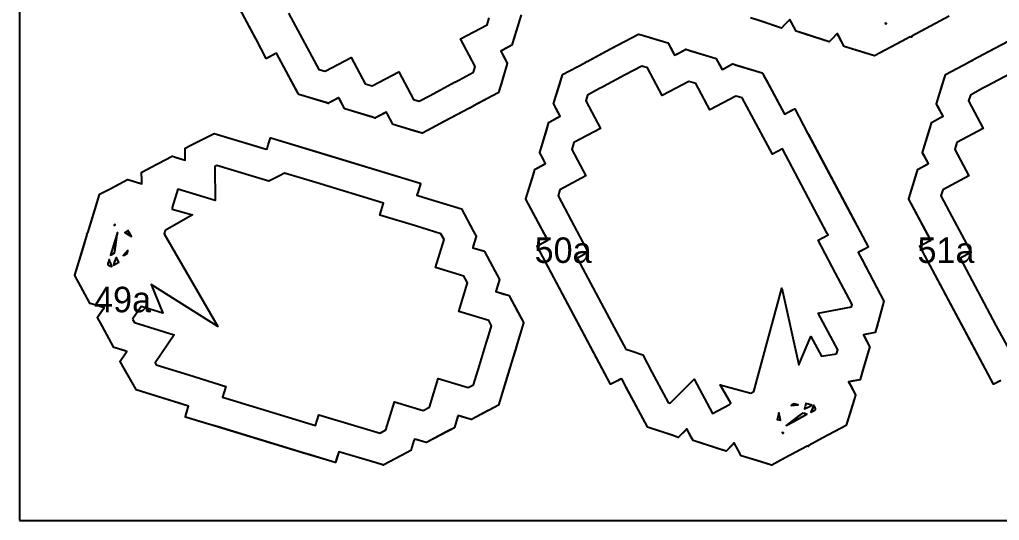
# Model space of a CAD drawing. Header units: millimetres. Extents: x 0 to 500, y 0 to 700.
# Drawn here: x 0 to 230.3, y 0 to 117.7 of the extents above; entities that cross this region are included whole.
import ezdxf
from ezdxf.enums import TextEntityAlignment as Align

# ---------------------------------------------------------------- set-up
doc = ezdxf.new("R2010")
doc.units = ezdxf.units.MM
for name, color, linetype in [('CORTE', 1, 'Continuous'), ('GRABADO', 5, 'Continuous'), ('HOJA', 8, 'Continuous')]:
    doc.layers.add(name, color=color, linetype=linetype)

msp = doc.modelspace()

# ---------------------------------------------------------------- linework, layer by layer
at = {"layer": 'CORTE'}
for points in [[(117.91, 118.87), (116.18, 113.18), (115.74, 111.74), (115.74, 111.73), (115.73, 111.73), (115.73, 111.72), (115.72, 111.71), (115.72, 111.71), (115.72, 111.7), (115.71, 111.7), (113.59, 110.57), (113.12, 110.32), (114.16, 108.36), (114.64, 107.47), (114.64, 107.46), (114.64, 107.45), (114.64, 107.44), (114.65, 107.43), (114.65, 107.42), (114.64, 107.41), (114.64, 107.41), (113.2, 102.66), (112.56, 100.57), (112.56, 100.56), (112.55, 100.55), (112.54, 100.54), (112.54, 100.53), (112.53, 100.53), (112.52, 100.52), (106.73, 97.44), (106.67, 97.41), (105.8, 96.94), (105.73, 96.9), (100.14, 93.93), (94.69, 91.02), (94.68, 91.02), (94.67, 91.01), (94.67, 91.01), (94.66, 91.01), (94.65, 91.01), (94.64, 91.01), (94.63, 91.01), (92.84, 91.56), (92.54, 91.65), (87.79, 93.1), (87.79, 93.1), (87.78, 93.1), (87.77, 93.11), (87.76, 93.12), (87.75, 93.12), (87.75, 93.13), (87.75, 93.13), (86.5, 95.47), (86.23, 95.99), (85.98, 95.86), (85.83, 95.78), (83.64, 94.61), (83.64, 94.61), (83.63, 94.6), (83.62, 94.6), (83.61, 94.6), (83.6, 94.6), (83.59, 94.6), (83.59, 94.6), (83.59, 94.6), (82.56, 94.92), (82.54, 94.92), (82.33, 94.99), (76.45, 96.78), (76.45, 96.78), (76.44, 96.78), (76.43, 96.79), (76.43, 96.79), (76.42, 96.8), (76.41, 96.8), (76.41, 96.81), (76.41, 96.81), (75.1, 99.27), (75.05, 99.36), (74.96, 99.31), (72.6, 98.06), (72.59, 98.05), (72.58, 98.05), (72.58, 98.05), (72.57, 98.05), (72.56, 98.05), (72.55, 98.05), (72.55, 98.05), (72.54, 98.05), (72.13, 98.18), (72.13, 98.18), (65.63, 100.16), (65.61, 100.16), (65.6, 100.17), (65.6, 100.17), (65.59, 100.17), (65.58, 100.18), (65.58, 100.18), (65.57, 100.19), (65.57, 100.19), (65.57, 100.2), (65.54, 100.25), (65.44, 100.43), (65.38, 100.55), (65.2, 100.88), (60.36, 109.82), (58.73, 108.95), (58.07, 108.6), (58.06, 108.59), (58.06, 108.59), (58.05, 108.59), (58.04, 108.59), (58.04, 108.59), (58.03, 108.59), (58.02, 108.59), (58.01, 108.59), (58.01, 108.59), (58, 108.6), (57.99, 108.6), (57.99, 108.6), (57.98, 108.61), (57.98, 108.62), (57.97, 108.62), (57.97, 108.63), (55.5, 113.26), (55.42, 113.41), (43.59, 135.61)], [(63.21, 119.27), (70.37, 106.03), (71.84, 105.58), (77.94, 108.83), (81.24, 102.64), (82.88, 102.14), (89.11, 105.46), (92.57, 98.96), (93.93, 98.55), (96.53, 99.93), (102.26, 102.99), (102.33, 103.03), (103.28, 103.53), (106.7, 105.37), (107.1, 106.72), (103.65, 113.2), (109.87, 116.52), (110.37, 118.18)], [(218.53, 118.58), (216.45, 117.47), (209.7, 113.87), (209.7, 113.86), (209.63, 113.6), (209.5, 113.64), (209.34, 113.68), (207.42, 112.66), (200.99, 109.23), (195.51, 110.9), (193.83, 111.42), (192.53, 113.85), (192.19, 114.49), (190.85, 113.09), (190.3, 112.52), (184.63, 114.33), (182.54, 115), (181.42, 117.09), (181.07, 117.76), (179.75, 116.42), (179.09, 115.75), (174.08, 117.41), (171.82, 118.16)], [(230.56, 32.84), (229, 32.01), (229, 32.01), (228.99, 32.01), (228.99, 32.01), (228.98, 32), (228.97, 32), (228.96, 32), (228.96, 32.01), (228.95, 32.01), (228.94, 32.01), (228.93, 32.02), (228.92, 32.02), (228.92, 32.03), (228.91, 32.04), (223.03, 43.07), (211.64, 64.45), (211.63, 64.46), (211.63, 64.47), (211.63, 64.47), (211.63, 64.48), (211.63, 64.49), (211.63, 64.5), (211.63, 64.5), (211.63, 64.51), (211.63, 64.52), (211.64, 64.52), (211.64, 64.53), (211.64, 64.53), (211.65, 64.54), (211.65, 64.54), (211.66, 64.55), (211.67, 64.55), (213.69, 65.63), (213.87, 65.73), (214.18, 65.89), (213.47, 67.22), (209.03, 75.54), (209.03, 75.55), (209.03, 75.55), (209.03, 75.56), (209.02, 75.56), (209.02, 75.57), (209.03, 75.59), (209.03, 75.59), (210.84, 81.53), (211.14, 82.53), (211.14, 82.54), (211.15, 82.55), (211.15, 82.55), (211.16, 82.56), (211.17, 82.57), (211.17, 82.57), (211.18, 82.57), (213.33, 83.72), (213.63, 83.88), (212.64, 85.74), (212.27, 86.43), (212.27, 86.43), (212.26, 86.44), (212.26, 86.45), (212.26, 86.46), (212.26, 86.47), (212.26, 86.48), (212.26, 86.48), (213.87, 91.74), (214.44, 93.62), (214.44, 93.62), (214.44, 93.63), (214.45, 93.64), (214.45, 93.64), (214.46, 93.65), (214.46, 93.65), (214.47, 93.66), (216.43, 94.7), (217.06, 95.04), (216.1, 96.84), (215.54, 97.89), (215.54, 97.9), (215.53, 97.91), (215.53, 97.91), (215.53, 97.93), (215.53, 97.94), (215.53, 97.94), (215.53, 97.95), (216.87, 102.33), (217.62, 104.79), (217.62, 104.8), (217.63, 104.8), (217.63, 104.81), (217.64, 104.82), (217.65, 104.83), (217.65, 104.83), (223, 107.68), (223.05, 107.71), (223.86, 108.14), (223.93, 108.17), (229.09, 110.92), (235.49, 114.33)], [(232.7, 104.91), (227.39, 102.09), (227.33, 102.05), (226.45, 101.59), (223.48, 99.99), (223.07, 98.64), (226.53, 92.15), (220.3, 88.83), (219.8, 87.17), (223.1, 80.99), (217.01, 77.75), (216.57, 76.29), (219.77, 70.28), (223.64, 63), (221.07, 61.63), (229.51, 45.79), (232.52, 40.23)]]:
    msp.add_lwpolyline(points, dxfattribs=at)
for points in [[(203.48, 116.9), (203.44, 116.91), (203.51, 116.78), (203.55, 116.71), (203.76, 116.83), (203.48, 116.9)], [(196.49, 29.53), (196.49, 29.52), (196.5, 29.52), (196.5, 29.51), (196.5, 29.5), (196.5, 29.49), (196.5, 29.49), (196.49, 29.48), (195.14, 25.05), (194.33, 22.37), (194.33, 22.37), (194.32, 22.36), (194.32, 22.35), (194.31, 22.35), (194.31, 22.34), (194.3, 22.34), (194.3, 22.33), (194.29, 22.33), (188.79, 19.4), (185.49, 17.64), (185.47, 17.56), (185.43, 17.44), (185.43, 17.43), (185.43, 17.43), (185.43, 17.42), (185.42, 17.41), (185.42, 17.41), (185.41, 17.4), (185.4, 17.4), (185.4, 17.4), (185.39, 17.39), (185.39, 17.39), (185.38, 17.39), (185.37, 17.39), (185.37, 17.39), (185.36, 17.39), (185.35, 17.39), (185.34, 17.39), (185.19, 17.43), (185.13, 17.45), (179.95, 14.69), (176.8, 13.01), (176.8, 13.01), (176.79, 13.01), (176.79, 13), (176.78, 13), (176.77, 13), (176.76, 13), (176.76, 13), (176.75, 13.01), (174.07, 13.82), (169.64, 15.17), (169.63, 15.17), (169.63, 15.18), (169.62, 15.18), (169.62, 15.19), (169.61, 15.19), (169.6, 15.2), (169.6, 15.21), (168.97, 16.39), (167.97, 18.26), (167.5, 17.76), (166.12, 16.31), (166.11, 16.31), (166.11, 16.31), (166.1, 16.3), (166.1, 16.3), (166.09, 16.3), (166.08, 16.29), (166.07, 16.29), (166.07, 16.29), (166.06, 16.29), (166.05, 16.29), (163.87, 16.99), (158.35, 18.75), (158.34, 18.76), (158.33, 18.76), (158.33, 18.77), (158.32, 18.77), (158.31, 18.78), (157.88, 19.59), (156.85, 21.52), (156.59, 21.25), (154.91, 19.55), (154.9, 19.54), (154.9, 19.54), (154.89, 19.53), (154.89, 19.53), (154.88, 19.53), (154.87, 19.53), (154.86, 19.53), (154.85, 19.53), (154.85, 19.53), (154.84, 19.53), (154.84, 19.53), (153.63, 19.93), (147.63, 21.92), (147.61, 21.93), (147.6, 21.94), (147.59, 21.94), (147.59, 21.95), (147.59, 21.96), (142.6, 31.31), (141.61, 33.17), (141.6, 33.17), (141.58, 33.18), (141.34, 33.26), (140.52, 32.82), (139, 32.01), (139, 32.01), (138.99, 32.01), (138.99, 32.01), (138.98, 32), (138.97, 32), (138.96, 32), (138.96, 32.01), (138.95, 32.01), (138.94, 32.01), (138.93, 32.02), (138.92, 32.02), (138.92, 32.03), (138.91, 32.04), (132.71, 43.67), (121.64, 64.45), (121.63, 64.46), (121.63, 64.47), (121.63, 64.47), (121.63, 64.48), (121.63, 64.49), (121.63, 64.5), (121.63, 64.5), (121.63, 64.51), (121.63, 64.52), (121.64, 64.52), (121.64, 64.53), (121.64, 64.53), (121.65, 64.54), (121.65, 64.54), (121.66, 64.55), (121.67, 64.55), (123.63, 65.6), (123.81, 65.69), (124.18, 65.89), (123.34, 67.45), (119.03, 75.54), (119.03, 75.55), (119.03, 75.55), (119.03, 75.56), (119.02, 75.56), (119.02, 75.57), (119.03, 75.59), (119.03, 75.59), (120.79, 81.37), (121.14, 82.53), (121.14, 82.54), (121.15, 82.55), (121.15, 82.55), (121.16, 82.56), (121.17, 82.57), (121.17, 82.57), (121.18, 82.57), (123.27, 83.69), (123.63, 83.88), (122.66, 85.69), (122.27, 86.43), (122.27, 86.43), (122.26, 86.44), (122.26, 86.45), (122.26, 86.46), (122.26, 86.47), (122.26, 86.48), (122.26, 86.48), (123.82, 91.6), (124.44, 93.62), (124.44, 93.62), (124.44, 93.63), (124.45, 93.64), (124.45, 93.64), (124.46, 93.65), (124.46, 93.65), (124.47, 93.66), (126.37, 94.67), (127.06, 95.04), (126.13, 96.79), (125.54, 97.89), (125.54, 97.9), (125.53, 97.91), (125.53, 97.91), (125.53, 97.93), (125.53, 97.94), (125.53, 97.94), (125.53, 97.95), (126.83, 102.21), (127.62, 104.79), (127.62, 104.8), (127.63, 104.8), (127.63, 104.81), (127.64, 104.82), (127.65, 104.83), (127.65, 104.83), (132.85, 107.6), (132.9, 107.63), (133.69, 108.05), (133.75, 108.08), (138.77, 110.75), (145.49, 114.33), (145.5, 114.34), (145.5, 114.34), (145.51, 114.34), (145.52, 114.34), (145.53, 114.34), (145.53, 114.34), (145.54, 114.34), (147.76, 113.67), (148.12, 113.56), (152.39, 112.26), (152.39, 112.26), (152.4, 112.25), (152.41, 112.24), (152.42, 112.24), (152.42, 112.23), (152.43, 112.23), (152.43, 112.22), (153.55, 110.13), (153.95, 109.37), (154.32, 109.57), (154.53, 109.67), (156.53, 110.74), (156.54, 110.75), (156.55, 110.75), (156.56, 110.75), (156.56, 110.75), (156.57, 110.75), (156.58, 110.75), (156.59, 110.75), (156.59, 110.75), (158.03, 110.31), (158.06, 110.3), (158.36, 110.21), (163.73, 108.58), (163.73, 108.58), (163.74, 108.57), (163.75, 108.57), (163.75, 108.56), (163.76, 108.56), (163.76, 108.55), (163.76, 108.55), (163.77, 108.54), (164.96, 106.3), (165.13, 105.99), (165.42, 106.15), (167.58, 107.3), (167.58, 107.3), (167.59, 107.3), (167.6, 107.31), (167.6, 107.31), (167.61, 107.31), (167.62, 107.31), (167.63, 107.31), (167.63, 107.3), (168.57, 107.02), (168.58, 107.02), (174.52, 105.21), (174.57, 105.19), (174.57, 105.19), (174.58, 105.19), (174.59, 105.18), (174.59, 105.18), (174.6, 105.17), (174.6, 105.17), (174.61, 105.16), (174.61, 105.16), (174.67, 105.04), (174.9, 104.63), (175.05, 104.35), (175.46, 103.59), (179.81, 95.54), (181.28, 96.32), (182.11, 96.76), (182.11, 96.76), (182.12, 96.76), (182.13, 96.77), (182.13, 96.77), (182.14, 96.77), (182.15, 96.77), (182.16, 96.77), (182.16, 96.76), (182.17, 96.76), (182.18, 96.76), (182.18, 96.75), (182.19, 96.75), (182.2, 96.75), (182.2, 96.74), (182.2, 96.73), (182.21, 96.73), (185.31, 90.91), (185.41, 90.73), (195.85, 71.13), (196.82, 69.3), (199.48, 64.32), (199.48, 64.31), (199.48, 64.31), (199.48, 64.3), (199.49, 64.29), (199.49, 64.28), (199.49, 64.28), (199.48, 64.27), (199.48, 64.26), (199.48, 64.26), (199.48, 64.25), (199.47, 64.24), (199.47, 64.24), (199.46, 64.23), (199.46, 64.23), (199.45, 64.22), (199.45, 64.22), (198.91, 63.93), (198.9, 63.93), (197.39, 63.12), (197.15, 63), (198.13, 61.14), (203.16, 51.57), (203.17, 51.57), (203.17, 51.56), (203.17, 51.55), (203.17, 51.54), (203.17, 51.54), (203.17, 51.53), (203.17, 51.52), (203.17, 51.52), (201.48, 45.43), (201.13, 44.2), (201.13, 44.19), (201.13, 44.19), (201.13, 44.18), (201.12, 44.17), (201.12, 44.17), (201.11, 44.16), (201.11, 44.16), (201.1, 44.16), (201.09, 44.15), (201.09, 44.15), (201.08, 44.15), (198.73, 43.71), (198.35, 43.64), (198.56, 43.25), (199.81, 40.9), (199.81, 40.9), (199.82, 40.89), (199.82, 40.88), (199.82, 40.88), (199.82, 40.87), (199.82, 40.86), (199.82, 40.85), (199.82, 40.85), (198.2, 35.29), (197.57, 33.09), (197.57, 33.09), (197.56, 33.08), (197.56, 33.07), (197.55, 33.07), (197.55, 33.06), (197.54, 33.06), (197.54, 33.05), (197.53, 33.05), (197.52, 33.05), (197.52, 33.04), (197.51, 33.04), (195.54, 32.7), (194.86, 32.59), (195.29, 31.79), (196.49, 29.54), (196.49, 29.53)], [(192.04, 39.2), (192.3, 40.11), (187.69, 48.76), (195.54, 50.23), (195.68, 50.76), (191.79, 58.15), (187.71, 65.9), (190.04, 67.14), (189.86, 67.49), (179.29, 87.32), (176.96, 86.09), (169.81, 99.32), (168.34, 99.77), (162.24, 96.52), (158.94, 102.72), (157.3, 103.22), (151.06, 99.9), (147.6, 106.4), (146.25, 106.81), (142.38, 104.75), (137.22, 102), (137.16, 101.96), (136.3, 101.51), (133.47, 99.99), (133.07, 98.64), (136.53, 92.15), (130.3, 88.83), (129.8, 87.17), (133.1, 80.99), (127.01, 77.75), (126.57, 76.29), (129.64, 70.51), (133.64, 63), (131.07, 61.63), (139.2, 46.38), (142.52, 40.23), (143.76, 39.83), (146.46, 38.96), (148.63, 34.88), (152.48, 27.69), (152.94, 27.53), (158.55, 33.23), (162.87, 25.12), (166.89, 27.26), (167.17, 27.56), (164.69, 31.84), (171.86, 29.91), (172.59, 30.3), (179.14, 54.62), (183.15, 36.57), (186, 43.27), (188.49, 38.59), (192.04, 39.2)], [(16.55, 51.02), (16.54, 51.02), (16.53, 51.03), (16.53, 51.03), (16.52, 51.03), (16.51, 51.04), (16.51, 51.05), (16.51, 51.05), (14.39, 55.02), (13.01, 57.61), (13.01, 57.62), (13.01, 57.62), (13, 57.63), (13, 57.64), (13, 57.64), (13, 57.65), (13, 57.66), (13.01, 57.67), (14.77, 63.46), (15.91, 67.21), (15.88, 67.27), (15.81, 67.39), (15.81, 67.39), (15.81, 67.4), (15.8, 67.41), (15.8, 67.41), (15.8, 67.42), (15.8, 67.43), (15.8, 67.44), (15.81, 67.44), (15.81, 67.45), (15.81, 67.46), (15.81, 67.46), (15.82, 67.47), (15.82, 67.47), (15.83, 67.48), (15.84, 67.48), (15.84, 67.49), (15.97, 67.56), (16.03, 67.6), (17.69, 73.05), (18.78, 76.62), (18.78, 76.63), (18.79, 76.63), (18.79, 76.64), (18.8, 76.65), (18.8, 76.65), (18.81, 76.66), (18.81, 76.66), (18.82, 76.66), (21.41, 78.04), (25.38, 80.16), (25.38, 80.16), (25.39, 80.16), (25.39, 80.16), (25.4, 80.17), (25.42, 80.17), (25.43, 80.16), (25.43, 80.16), (26.78, 79.75), (28.74, 79.16), (28.72, 79.9), (28.67, 81.84), (28.67, 81.85), (28.68, 81.85), (28.68, 81.86), (28.68, 81.87), (28.68, 81.88), (28.69, 81.88), (28.69, 81.89), (28.7, 81.89), (28.7, 81.9), (28.71, 81.9), (30.89, 83.03), (35.89, 85.61), (35.9, 85.61), (35.91, 85.61), (35.92, 85.62), (35.93, 85.62), (35.94, 85.61), (36.87, 85.33), (38.91, 84.71), (38.91, 85.16), (38.89, 87.48), (38.89, 87.49), (38.89, 87.49), (38.89, 87.5), (38.89, 87.51), (38.9, 87.52), (38.9, 87.52), (38.91, 87.53), (38.91, 87.53), (38.91, 87.54), (38.92, 87.54), (38.93, 87.55), (40.22, 88.2), (45.72, 90.95), (45.73, 90.96), (45.74, 90.96), (45.75, 90.96), (45.76, 90.96), (45.77, 90.96), (55.62, 87.95), (57.92, 87.25), (57.94, 87.26), (57.95, 87.27), (58.18, 87.38), (58.46, 88.32), (58.95, 89.91), (58.95, 89.92), (58.95, 89.93), (58.96, 89.93), (58.96, 89.94), (58.97, 89.94), (58.97, 89.95), (58.98, 89.95), (58.98, 89.96), (58.99, 89.96), (59, 89.96), (59.01, 89.96), (59.02, 89.96), (59.03, 89.96), (72.28, 85.93), (94.17, 79.26), (94.17, 79.26), (94.18, 79.25), (94.19, 79.25), (94.19, 79.24), (94.2, 79.24), (94.2, 79.23), (94.21, 79.23), (94.21, 79.22), (94.21, 79.21), (94.22, 79.21), (94.22, 79.2), (94.22, 79.19), (94.22, 79.19), (94.22, 79.18), (94.22, 79.17), (94.22, 79.16), (93.59, 77.09), (93.53, 76.91), (93.39, 76.44), (95.33, 75.85), (103.85, 73.26), (103.86, 73.25), (103.86, 73.25), (103.87, 73.25), (103.87, 73.25), (103.88, 73.24), (103.89, 73.23), (103.89, 73.22), (106.65, 68.05), (107.3, 66.82), (107.3, 66.82), (107.31, 66.81), (107.31, 66.8), (107.31, 66.79), (107.31, 66.78), (107.31, 66.77), (107.31, 66.77), (106.63, 64.56), (106.5, 64.11), (108.4, 63.53), (109.26, 63.27), (109.26, 63.27), (109.27, 63.26), (109.28, 63.26), (109.29, 63.25), (109.3, 63.24), (109.3, 63.24), (109.3, 63.23), (111.74, 58.65), (112.81, 56.65), (112.81, 56.65), (112.81, 56.64), (112.82, 56.63), (112.82, 56.62), (112.82, 56.62), (112.82, 56.61), (112.82, 56.6), (112.2, 54.59), (111.96, 53.79), (113.8, 53.23), (115.05, 52.85), (115.06, 52.85), (115.07, 52.85), (115.07, 52.84), (115.08, 52.83), (115.09, 52.82), (115.09, 52.82), (115.1, 52.82), (117.13, 48.99), (118.46, 46.5), (118.46, 46.5), (118.47, 46.49), (118.47, 46.48), (118.47, 46.46), (118.47, 46.45), (118.46, 46.45), (116.8, 40.97), (116.78, 40.92), (116.53, 40.09), (116.51, 40.03), (114.9, 34.74), (112.57, 27.12), (112.57, 27.11), (112.57, 27.1), (112.56, 27.1), (112.56, 27.09), (112.55, 27.08), (112.55, 27.08), (112.54, 27.07), (110.4, 25.93), (110.05, 25.75), (106.23, 23.71), (106.22, 23.71), (106.21, 23.7), (106.2, 23.7), (106.19, 23.7), (106.18, 23.7), (106.18, 23.7), (106.17, 23.7), (103.97, 24.38), (103.08, 24.65), (102.94, 24.21), (102.87, 23.97), (102.22, 21.85), (102.22, 21.84), (102.22, 21.83), (102.21, 21.83), (102.21, 21.82), (102.2, 21.81), (102.2, 21.81), (102.19, 21.8), (102.19, 21.8), (100.76, 21.04), (100.73, 21.02), (100.44, 20.87), (95.61, 18.29), (95.6, 18.29), (95.59, 18.29), (95.58, 18.29), (95.58, 18.29), (95.57, 18.28), (95.56, 18.29), (95.56, 18.29), (95.55, 18.29), (93.18, 19.01), (92.79, 19.13), (92.68, 18.76), (91.98, 16.47), (91.98, 16.47), (91.97, 16.46), (91.97, 16.45), (91.97, 16.45), (91.96, 16.44), (91.95, 16.44), (91.95, 16.43), (91.94, 16.43), (90.95, 15.9), (90.94, 15.9), (85.59, 13.05), (85.55, 13.02), (85.54, 13.02), (85.53, 13.02), (85.52, 13.01), (85.52, 13.01), (85.51, 13.01), (85.5, 13.01), (85.5, 13.01), (85.49, 13.01), (85.34, 13.06), (84.83, 13.21), (84.49, 13.31), (83.55, 13.59), (75.01, 16.14), (74.54, 14.59), (74.25, 13.65), (74.25, 13.65), (74.25, 13.64), (74.24, 13.63), (74.24, 13.63), (74.23, 13.62), (74.23, 13.62), (74.22, 13.61), (74.22, 13.61), (74.21, 13.61), (74.2, 13.6), (74.19, 13.6), (74.19, 13.6), (74.18, 13.6), (74.17, 13.6), (74.17, 13.6), (74.16, 13.6), (67.53, 15.62), (67.32, 15.69), (46.79, 21.94), (44.71, 22.58), (39.03, 24.31), (39.02, 24.31), (39.02, 24.31), (39.01, 24.32), (39, 24.32), (39, 24.33), (39, 24.33), (38.99, 24.34), (38.99, 24.34), (38.98, 24.35), (38.98, 24.36), (38.98, 24.37), (38.98, 24.37), (38.98, 24.38), (38.98, 24.39), (38.98, 24.4), (38.98, 24.4), (39.17, 25.01), (39.17, 25.02), (39.66, 26.61), (39.74, 26.89), (37.44, 27.6), (27.41, 30.72), (27.4, 30.72), (27.4, 30.72), (27.39, 30.72), (27.39, 30.73), (27.38, 30.73), (27.37, 30.74), (27.37, 30.74), (27.37, 30.75), (24.35, 36.1), (23.63, 37.36), (23.63, 37.37), (23.63, 37.37), (23.63, 37.38), (23.62, 37.39), (23.62, 37.4), (23.62, 37.41), (23.63, 37.41), (23.63, 37.42), (23.63, 37.43), (23.63, 37.43), (23.64, 37.44), (24.95, 39.36), (25.2, 39.73), (24.71, 39.88), (22.24, 40.63), (22.23, 40.63), (22.22, 40.64), (22.22, 40.64), (22.21, 40.64), (22.21, 40.65), (22.2, 40.65), (22.2, 40.66), (22.19, 40.66), (19.48, 45.59), (18.3, 47.74), (18.3, 47.74), (18.3, 47.75), (18.29, 47.76), (18.29, 47.77), (18.29, 47.77), (18.29, 47.78), (18.29, 47.79), (18.3, 47.8), (18.3, 47.8), (18.3, 47.81), (18.31, 47.82), (19.43, 49.4), (19.85, 50.01), (18.92, 50.29), (16.55, 51.02), (16.55, 51.02)], [(26.53, 47.32), (26.98, 46.5), (36.36, 43.64), (31.86, 37.06), (32.13, 36.58), (39.81, 34.2), (48.47, 31.51), (47.7, 28.99), (48.45, 28.76), (69.57, 22.32), (70.34, 24.84), (84.76, 20.54), (86.12, 21.26), (88.13, 27.87), (94.85, 25.82), (96.36, 26.63), (98.42, 33.38), (105.47, 31.24), (106.71, 31.9), (108.1, 36.44), (109.75, 41.88), (109.77, 41.94), (110.05, 42.84), (110.92, 45.76), (110.26, 46.99), (103.22, 49.14), (105.28, 55.89), (104.46, 57.41), (97.76, 59.46), (99.77, 66.06), (99.05, 67.4), (93.04, 69.23), (84.65, 71.79), (85.5, 74.58), (69.62, 79.42), (62.27, 81.61), (61.12, 81.02), (58.59, 79.73), (53.88, 81.17), (46.36, 83.44), (45.92, 83.22), (45.99, 75.23), (37.2, 77.91), (35.87, 73.56), (35.88, 73.15), (40.66, 71.87), (34.23, 68.17), (33.99, 67.38), (46.56, 45.55), (30.96, 55.48), (33.68, 48.72), (28.61, 50.27), (26.53, 47.32)], [(22.31, 69.38), (22.5, 69.49), (22.46, 69.5), (22.27, 69.55), (22.23, 69.4), (22.2, 69.32), (22.31, 69.38)], [(22.44, 63.81), (22.99, 67.65), (22.41, 65.73), (21.37, 62.34), (21.96, 62.67), (22.3, 62.87), (22.44, 63.81)], [(25.08, 67.51), (26.27, 66.75), (25.88, 67.44), (25.48, 68.12), (24.77, 67.71), (25.08, 67.51)], [(24.38, 62.23), (24.55, 62.34), (25.26, 62.74), (25.42, 63.26), (25.48, 63.48), (24.38, 62.23)], [(21.42, 60.41), (21.06, 61.31), (20.97, 61), (20.77, 60.37), (20.77, 60.25), (20.77, 60.11), (20.78, 60.08), (20.81, 60.03), (20.9, 59.98), (21.03, 59.89), (21.39, 59.78), (21.71, 59.69), (21.42, 60.41)], [(22.75, 60.41), (23.31, 60.73), (22.93, 61.39), (22.68, 61.82), (22.34, 60.83), (22.06, 60.01), (22.75, 60.41)], [(183.01, 27.14), (182.84, 27.19), (182.04, 27.4), (181.55, 27.14), (181.38, 27.05), (183.01, 27.14)], [(185.44, 27.29), (184.84, 27.45), (184.64, 26.69), (184.51, 26.23), (185.48, 26.7), (186.24, 27.07), (185.44, 27.29)], [(186.41, 26.37), (186.02, 25.45), (186.29, 25.59), (186.89, 25.91), (186.97, 25.99), (187.08, 26.09), (187.09, 26.12), (187.1, 26.17), (187.08, 26.27), (187.04, 26.43), (186.87, 26.75), (186.71, 27.06), (186.41, 26.37)], [(178.78, 23.95), (178.49, 25.28), (178.27, 24.5), (178.08, 23.76), (178.87, 23.54), (178.78, 23.95)], [(183.35, 24.71), (180.17, 22.33), (181.87, 23.24), (185.07, 24.94), (184.44, 25.11), (184.04, 25.22), (183.35, 24.71)], [(179.44, 20.62), (179.22, 20.68), (179.24, 20.65), (179.34, 20.48), (179.47, 20.55), (179.55, 20.59), (179.44, 20.62)]]:
    msp.add_lwpolyline(points, close=True, dxfattribs=at)
at = {"layer": 'GRABADO'}
for points in [[(117.91, 118.87), (116.13, 113.03), (115.74, 111.74), (115.74, 111.73), (115.73, 111.73), (115.73, 111.72), (115.72, 111.71), (115.72, 111.71), (115.72, 111.7), (115.71, 111.7), (113.53, 110.54), (113.12, 110.32), (114.19, 108.3), (114.64, 107.47), (114.64, 107.46), (114.64, 107.45), (114.64, 107.44), (114.65, 107.43), (114.65, 107.42), (114.64, 107.41), (114.64, 107.41), (113.16, 102.54), (112.56, 100.57), (112.56, 100.56), (112.55, 100.55), (112.54, 100.54), (112.54, 100.53), (112.53, 100.53), (112.52, 100.52), (106.58, 97.36), (106.52, 97.33), (105.62, 96.85), (105.56, 96.81), (99.82, 93.76), (94.69, 91.02), (94.68, 91.02), (94.67, 91.01), (94.67, 91.01), (94.66, 91.01), (94.65, 91.01), (94.64, 91.01), (94.63, 91.01), (92.94, 91.53), (92.66, 91.61), (87.79, 93.1), (87.79, 93.1), (87.78, 93.1), (87.77, 93.11), (87.76, 93.12), (87.75, 93.12), (87.75, 93.13), (87.75, 93.13), (86.47, 95.53), (86.23, 95.99), (86.01, 95.87), (85.88, 95.8), (83.64, 94.61), (83.64, 94.61), (83.63, 94.6), (83.62, 94.6), (83.61, 94.6), (83.6, 94.6), (83.59, 94.6), (83.59, 94.6), (83.59, 94.6), (82.66, 94.89), (82.64, 94.89), (82.45, 94.95), (76.45, 96.78), (76.45, 96.78), (76.44, 96.78), (76.43, 96.79), (76.43, 96.79), (76.42, 96.8), (76.41, 96.8), (76.41, 96.81), (76.41, 96.81), (75.07, 99.32), (75.05, 99.36), (75.01, 99.34), (72.6, 98.06), (72.59, 98.05), (72.58, 98.05), (72.58, 98.05), (72.57, 98.05), (72.56, 98.05), (72.55, 98.05), (72.55, 98.05), (72.54, 98.05), (72.27, 98.13), (72.27, 98.14), (65.62, 100.16), (65.61, 100.16), (65.6, 100.17), (65.6, 100.17), (65.6, 100.17), (65.6, 100.17), (65.59, 100.17), (65.59, 100.17), (65.59, 100.18), (65.58, 100.18), (65.58, 100.18), (65.58, 100.18), (65.58, 100.18), (65.58, 100.18), (65.57, 100.19), (65.57, 100.19), (65.57, 100.19), (65.57, 100.19), (65.57, 100.19), (65.57, 100.2), (65.56, 100.2), (65.55, 100.23), (65.48, 100.35), (65.44, 100.44), (65.32, 100.66), (60.36, 109.82), (58.68, 108.92), (58.07, 108.6), (58.06, 108.59), (58.06, 108.59), (58.05, 108.59), (58.04, 108.59), (58.04, 108.59), (58.03, 108.59), (58.02, 108.59), (58.01, 108.59), (58.01, 108.59), (58, 108.6), (57.99, 108.6), (57.99, 108.6), (57.98, 108.61), (57.98, 108.62), (57.97, 108.62), (57.97, 108.63), (55.66, 112.97), (55.59, 113.1), (43.4, 135.96)], [(218.53, 118.58), (216.29, 117.38), (209.7, 113.87), (209.7, 113.86), (209.63, 113.6), (209.5, 113.64), (209.34, 113.68), (207.28, 112.58), (200.99, 109.23), (195.64, 110.86), (193.83, 111.42), (192.56, 113.8), (192.19, 114.49), (190.89, 113.13), (190.3, 112.52), (184.78, 114.28), (182.54, 115), (181.45, 117.03), (181.07, 117.76), (179.8, 116.47), (179.09, 115.75), (174.25, 117.36), (171.82, 118.16)], [(230.61, 32.87), (229, 32.01), (229, 32.01), (228.99, 32.01), (228.99, 32.01), (228.98, 32), (228.97, 32), (228.96, 32), (228.96, 32.01), (228.95, 32.01), (228.94, 32.01), (228.93, 32.02), (228.92, 32.02), (228.92, 32.03), (228.91, 32.04), (223.34, 42.48), (211.64, 64.45), (211.63, 64.46), (211.63, 64.47), (211.63, 64.47), (211.63, 64.48), (211.63, 64.49), (211.63, 64.5), (211.63, 64.5), (211.63, 64.51), (211.63, 64.52), (211.64, 64.52), (211.64, 64.53), (211.64, 64.53), (211.65, 64.54), (211.65, 64.54), (211.66, 64.55), (211.67, 64.55), (213.74, 65.66), (213.93, 65.76), (214.18, 65.89), (213.59, 66.99), (209.03, 75.54), (209.03, 75.54), (209.03, 75.55), (209.03, 75.55), (209.03, 75.56), (209.02, 75.56), (209.02, 75.57), (209.03, 75.59), (209.03, 75.59), (210.89, 81.7), (211.14, 82.53), (211.14, 82.54), (211.15, 82.55), (211.15, 82.55), (211.16, 82.56), (211.17, 82.57), (211.17, 82.57), (211.18, 82.57), (213.39, 83.75), (213.63, 83.88), (212.61, 85.79), (212.27, 86.43), (212.27, 86.43), (212.26, 86.44), (212.26, 86.45), (212.26, 86.46), (212.26, 86.47), (212.26, 86.48), (212.26, 86.48), (213.91, 91.89), (214.44, 93.62), (214.44, 93.62), (214.44, 93.63), (214.45, 93.64), (214.45, 93.64), (214.46, 93.65), (214.46, 93.65), (214.47, 93.66), (216.48, 94.73), (217.06, 95.04), (216.07, 96.89), (215.54, 97.89), (215.54, 97.9), (215.53, 97.91), (215.53, 97.91), (215.53, 97.93), (215.53, 97.94), (215.53, 97.94), (215.53, 97.95), (216.91, 102.45), (217.62, 104.79), (217.62, 104.8), (217.63, 104.8), (217.63, 104.81), (217.64, 104.82), (217.65, 104.83), (217.65, 104.83), (223.15, 107.76), (223.2, 107.79), (224.04, 108.23), (224.1, 108.27), (229.4, 111.09), (235.49, 114.33)]]:
    msp.add_lwpolyline(points, dxfattribs=at)
for points in [[(203.44, 116.91), (203.51, 116.79), (203.55, 116.71), (203.76, 116.83), (203.48, 116.9), (203.44, 116.91)], [(119.03, 75.54), (119.03, 75.55), (119.03, 75.55), (119.03, 75.56), (119.02, 75.56), (119.02, 75.57), (119.03, 75.59), (119.03, 75.59), (120.84, 81.53), (121.14, 82.53), (121.14, 82.54), (121.15, 82.55), (121.15, 82.55), (121.16, 82.56), (121.17, 82.57), (121.17, 82.57), (121.18, 82.57), (123.33, 83.72), (123.63, 83.88), (122.64, 85.74), (122.27, 86.43), (122.27, 86.43), (122.26, 86.44), (122.26, 86.45), (122.26, 86.46), (122.26, 86.47), (122.26, 86.48), (122.26, 86.48), (123.87, 91.74), (124.44, 93.62), (124.44, 93.62), (124.44, 93.63), (124.45, 93.64), (124.45, 93.64), (124.46, 93.65), (124.46, 93.65), (124.47, 93.66), (126.43, 94.7), (127.06, 95.04), (126.1, 96.84), (125.54, 97.89), (125.54, 97.9), (125.53, 97.91), (125.53, 97.91), (125.53, 97.93), (125.53, 97.94), (125.53, 97.94), (125.53, 97.95), (126.87, 102.33), (127.62, 104.79), (127.62, 104.8), (127.63, 104.8), (127.63, 104.81), (127.64, 104.82), (127.65, 104.83), (127.65, 104.83), (133, 107.68), (133.05, 107.71), (133.86, 108.14), (133.93, 108.17), (139.09, 110.92), (145.49, 114.33), (145.5, 114.34), (145.5, 114.34), (145.51, 114.34), (145.52, 114.34), (145.53, 114.34), (145.53, 114.34), (145.54, 114.34), (147.65, 113.7), (148, 113.59), (152.39, 112.26), (152.39, 112.26), (152.4, 112.25), (152.41, 112.24), (152.42, 112.24), (152.42, 112.23), (152.43, 112.23), (152.43, 112.22), (153.58, 110.07), (153.95, 109.37), (154.29, 109.55), (154.48, 109.65), (156.53, 110.74), (156.54, 110.75), (156.55, 110.75), (156.56, 110.75), (156.56, 110.75), (156.57, 110.75), (156.58, 110.75), (156.59, 110.75), (156.59, 110.75), (157.93, 110.34), (157.96, 110.33), (158.23, 110.25), (163.73, 108.58), (163.73, 108.58), (163.74, 108.57), (163.75, 108.57), (163.75, 108.56), (163.76, 108.56), (163.76, 108.55), (163.76, 108.55), (163.77, 108.54), (164.99, 106.25), (165.13, 105.99), (165.37, 106.12), (167.58, 107.3), (167.58, 107.3), (167.59, 107.3), (167.6, 107.31), (167.6, 107.31), (167.61, 107.31), (167.62, 107.31), (167.63, 107.31), (167.63, 107.3), (168.44, 107.06), (168.45, 107.06), (174.53, 105.2), (174.57, 105.19), (174.57, 105.19), (174.58, 105.19), (174.58, 105.19), (174.59, 105.18), (174.59, 105.18), (174.59, 105.18), (174.59, 105.18), (174.6, 105.17), (174.6, 105.17), (174.6, 105.17), (174.6, 105.17), (174.6, 105.17), (174.6, 105.17), (174.6, 105.17), (174.6, 105.17), (174.6, 105.17), (174.61, 105.16), (174.61, 105.15), (174.67, 105.05), (174.86, 104.7), (174.99, 104.46), (175.34, 103.81), (179.81, 95.54), (181.33, 96.34), (182.11, 96.76), (182.11, 96.76), (182.12, 96.76), (182.13, 96.77), (182.13, 96.77), (182.14, 96.77), (182.15, 96.77), (182.16, 96.77), (182.16, 96.76), (182.17, 96.76), (182.18, 96.76), (182.18, 96.75), (182.19, 96.75), (182.2, 96.75), (182.2, 96.74), (182.2, 96.73), (182.21, 96.73), (185.15, 91.2), (185.24, 91.03), (196.03, 70.78), (196.96, 69.05), (199.48, 64.32), (199.48, 64.31), (199.48, 64.31), (199.48, 64.3), (199.49, 64.29), (199.49, 64.28), (199.49, 64.28), (199.48, 64.27), (199.48, 64.26), (199.48, 64.26), (199.48, 64.25), (199.47, 64.24), (199.47, 64.24), (199.46, 64.23), (199.46, 64.23), (199.45, 64.22), (199.45, 64.22), (198.94, 63.95), (198.93, 63.94), (197.37, 63.11), (197.15, 63), (197.98, 61.41), (203.16, 51.57), (203.17, 51.57), (203.17, 51.56), (203.17, 51.55), (203.17, 51.54), (203.17, 51.54), (203.17, 51.53), (203.17, 51.52), (203.17, 51.52), (201.43, 45.25), (201.13, 44.2), (201.13, 44.19), (201.13, 44.19), (201.13, 44.18), (201.12, 44.17), (201.12, 44.17), (201.11, 44.16), (201.11, 44.16), (201.1, 44.16), (201.09, 44.15), (201.09, 44.15), (201.08, 44.15), (198.66, 43.69), (198.35, 43.64), (198.52, 43.32), (199.81, 40.9), (199.81, 40.9), (199.82, 40.89), (199.82, 40.88), (199.82, 40.88), (199.82, 40.87), (199.82, 40.86), (199.82, 40.85), (199.82, 40.85), (198.16, 35.13), (197.57, 33.09), (197.57, 33.09), (197.56, 33.08), (197.56, 33.07), (197.55, 33.07), (197.55, 33.06), (197.54, 33.06), (197.54, 33.05), (197.53, 33.05), (197.52, 33.05), (197.52, 33.04), (197.51, 33.04), (195.48, 32.69), (194.86, 32.59), (195.25, 31.85), (196.49, 29.54), (196.49, 29.53), (196.49, 29.52), (196.5, 29.52), (196.5, 29.51), (196.5, 29.5), (196.5, 29.49), (196.5, 29.49), (196.49, 29.48), (195.11, 24.92), (194.33, 22.37), (194.33, 22.37), (194.32, 22.36), (194.32, 22.35), (194.31, 22.35), (194.31, 22.34), (194.3, 22.34), (194.3, 22.33), (194.29, 22.33), (188.63, 19.31), (185.49, 17.64), (185.47, 17.56), (185.43, 17.44), (185.43, 17.43), (185.43, 17.43), (185.43, 17.42), (185.42, 17.41), (185.42, 17.41), (185.41, 17.4), (185.4, 17.4), (185.4, 17.4), (185.39, 17.39), (185.39, 17.39), (185.38, 17.39), (185.37, 17.39), (185.37, 17.39), (185.36, 17.39), (185.35, 17.39), (185.34, 17.39), (185.19, 17.43), (185.13, 17.45), (179.8, 14.61), (176.8, 13.01), (176.8, 13.01), (176.79, 13.01), (176.79, 13), (176.78, 13), (176.77, 13), (176.76, 13), (176.76, 13), (176.75, 13.01), (174.2, 13.78), (169.64, 15.17), (169.63, 15.17), (169.63, 15.18), (169.62, 15.18), (169.62, 15.19), (169.61, 15.19), (169.6, 15.2), (169.6, 15.21), (169, 16.34), (167.97, 18.26), (167.54, 17.8), (166.12, 16.31), (166.11, 16.31), (166.11, 16.31), (166.1, 16.3), (166.1, 16.3), (166.09, 16.3), (166.08, 16.29), (166.07, 16.29), (166.07, 16.29), (166.06, 16.29), (166.05, 16.29), (164.02, 16.94), (158.35, 18.75), (158.34, 18.76), (158.33, 18.76), (158.33, 18.77), (158.32, 18.77), (158.31, 18.78), (157.92, 19.53), (156.85, 21.52), (156.64, 21.3), (154.91, 19.55), (154.9, 19.54), (154.9, 19.54), (154.89, 19.53), (154.89, 19.53), (154.88, 19.53), (154.87, 19.53), (154.86, 19.53), (154.85, 19.53), (154.85, 19.53), (154.84, 19.53), (154.84, 19.53), (153.8, 19.87), (147.63, 21.92), (147.61, 21.93), (147.6, 21.94), (147.59, 21.94), (147.59, 21.95), (147.59, 21.96), (142.46, 31.58), (141.61, 33.17), (141.61, 33.17), (141.59, 33.17), (141.34, 33.26), (140.56, 32.84), (139, 32.01), (139, 32.01), (138.99, 32.01), (138.99, 32.01), (138.98, 32), (138.97, 32), (138.96, 32), (138.96, 32.01), (138.95, 32.01), (138.94, 32.01), (138.93, 32.02), (138.92, 32.02), (138.92, 32.03), (138.91, 32.04), (133.03, 43.07), (121.64, 64.45), (121.63, 64.46), (121.63, 64.47), (121.63, 64.47), (121.63, 64.48), (121.63, 64.49), (121.63, 64.5), (121.63, 64.5), (121.63, 64.51), (121.63, 64.52), (121.64, 64.52), (121.64, 64.53), (121.64, 64.53), (121.65, 64.54), (121.65, 64.54), (121.66, 64.55), (121.67, 64.55), (123.69, 65.63), (123.87, 65.73), (124.18, 65.89), (123.47, 67.22), (119.03, 75.54)], [(103.85, 73.26), (103.86, 73.25), (103.86, 73.25), (103.87, 73.25), (103.87, 73.25), (103.88, 73.24), (103.89, 73.23), (103.89, 73.22), (106.73, 67.89), (107.3, 66.82), (107.3, 66.82), (107.31, 66.81), (107.31, 66.8), (107.31, 66.79), (107.31, 66.78), (107.31, 66.77), (107.31, 66.77), (106.61, 64.5), (106.5, 64.11), (108.46, 63.51), (109.26, 63.27), (109.26, 63.27), (109.27, 63.26), (109.28, 63.26), (109.29, 63.25), (109.3, 63.24), (109.3, 63.24), (109.3, 63.23), (111.82, 58.52), (112.81, 56.65), (112.81, 56.65), (112.81, 56.64), (112.82, 56.63), (112.82, 56.62), (112.82, 56.62), (112.82, 56.61), (112.82, 56.6), (112.19, 54.54), (111.96, 53.79), (113.86, 53.21), (115.05, 52.85), (115.06, 52.85), (115.07, 52.85), (115.07, 52.84), (115.08, 52.83), (115.09, 52.82), (115.09, 52.82), (115.1, 52.82), (117.19, 48.88), (118.46, 46.5), (118.46, 46.5), (118.47, 46.49), (118.47, 46.48), (118.47, 46.46), (118.47, 46.45), (118.46, 46.45), (116.75, 40.81), (116.73, 40.76), (116.47, 39.9), (116.45, 39.84), (114.79, 34.4), (112.57, 27.12), (112.57, 27.11), (112.57, 27.1), (112.56, 27.1), (112.56, 27.09), (112.55, 27.08), (112.55, 27.08), (112.54, 27.07), (110.5, 25.99), (110.16, 25.81), (106.23, 23.71), (106.22, 23.71), (106.21, 23.7), (106.2, 23.7), (106.19, 23.7), (106.18, 23.7), (106.18, 23.7), (106.17, 23.7), (103.9, 24.4), (103.08, 24.65), (102.95, 24.24), (102.89, 24.02), (102.22, 21.85), (102.22, 21.84), (102.22, 21.83), (102.21, 21.83), (102.21, 21.82), (102.2, 21.81), (102.2, 21.81), (102.19, 21.8), (102.19, 21.8), (100.86, 21.09), (100.83, 21.08), (100.56, 20.93), (95.61, 18.29), (95.6, 18.29), (95.59, 18.29), (95.58, 18.29), (95.58, 18.29), (95.57, 18.28), (95.56, 18.29), (95.56, 18.29), (95.55, 18.29), (93.12, 19.03), (92.79, 19.13), (92.69, 18.81), (91.98, 16.47), (91.98, 16.47), (91.97, 16.46), (91.97, 16.45), (91.97, 16.45), (91.96, 16.44), (91.95, 16.44), (91.95, 16.43), (91.94, 16.43), (91.07, 15.97), (91.07, 15.96), (85.59, 13.04), (85.55, 13.02), (85.54, 13.02), (85.54, 13.02), (85.54, 13.02), (85.53, 13.02), (85.53, 13.01), (85.52, 13.01), (85.52, 13.01), (85.52, 13.01), (85.51, 13.01), (85.51, 13.01), (85.51, 13.01), (85.51, 13.01), (85.5, 13.01), (85.5, 13.01), (85.5, 13.01), (85.5, 13.01), (85.5, 13.01), (85.49, 13.01), (85.49, 13.02), (85.36, 13.05), (84.91, 13.19), (84.61, 13.28), (83.79, 13.52), (75.01, 16.14), (74.52, 14.55), (74.25, 13.65), (74.25, 13.65), (74.25, 13.64), (74.24, 13.63), (74.24, 13.63), (74.23, 13.62), (74.23, 13.62), (74.22, 13.61), (74.22, 13.61), (74.21, 13.61), (74.2, 13.6), (74.19, 13.6), (74.19, 13.6), (74.18, 13.6), (74.17, 13.6), (74.17, 13.6), (74.16, 13.6), (67.85, 15.53), (67.65, 15.59), (46.41, 22.06), (44.43, 22.66), (39.03, 24.31), (39.02, 24.31), (39.02, 24.31), (39.01, 24.32), (39, 24.32), (39, 24.33), (39, 24.33), (38.99, 24.34), (38.99, 24.34), (38.98, 24.35), (38.98, 24.36), (38.98, 24.37), (38.98, 24.37), (38.98, 24.38), (38.98, 24.39), (38.98, 24.4), (38.98, 24.4), (39.16, 24.98), (39.16, 24.99), (39.66, 26.63), (39.74, 26.89), (37.74, 27.51), (27.41, 30.72), (27.4, 30.72), (27.4, 30.72), (27.39, 30.72), (27.39, 30.73), (27.38, 30.73), (27.37, 30.74), (27.37, 30.74), (27.37, 30.75), (24.26, 36.25), (23.63, 37.36), (23.63, 37.37), (23.63, 37.37), (23.63, 37.38), (23.62, 37.39), (23.62, 37.4), (23.62, 37.41), (23.63, 37.41), (23.63, 37.42), (23.63, 37.43), (23.63, 37.43), (23.64, 37.44), (24.99, 39.41), (25.2, 39.73), (24.79, 39.85), (22.24, 40.63), (22.23, 40.63), (22.22, 40.64), (22.22, 40.64), (22.21, 40.64), (22.21, 40.65), (22.2, 40.65), (22.2, 40.66), (22.19, 40.66), (19.4, 45.73), (18.3, 47.74), (18.3, 47.74), (18.3, 47.75), (18.29, 47.76), (18.29, 47.77), (18.29, 47.77), (18.29, 47.78), (18.29, 47.79), (18.3, 47.8), (18.3, 47.8), (18.3, 47.81), (18.31, 47.82), (19.46, 49.45), (19.85, 50.01), (18.99, 50.27), (16.55, 51.02), (16.55, 51.02), (16.54, 51.02), (16.53, 51.03), (16.53, 51.03), (16.52, 51.03), (16.51, 51.04), (16.51, 51.05), (16.51, 51.05), (14.33, 55.14), (13.01, 57.61), (13.01, 57.62), (13.01, 57.62), (13, 57.63), (13, 57.64), (13, 57.64), (13, 57.65), (13, 57.66), (13.01, 57.67), (14.82, 63.63), (15.91, 67.21), (15.88, 67.28), (15.81, 67.39), (15.81, 67.39), (15.81, 67.4), (15.8, 67.41), (15.8, 67.41), (15.8, 67.42), (15.8, 67.43), (15.8, 67.44), (15.81, 67.44), (15.81, 67.45), (15.81, 67.46), (15.81, 67.46), (15.82, 67.47), (15.82, 67.47), (15.83, 67.48), (15.84, 67.48), (15.84, 67.49), (15.98, 67.57), (16.03, 67.6), (17.74, 73.21), (18.78, 76.62), (18.78, 76.63), (18.79, 76.63), (18.79, 76.64), (18.8, 76.65), (18.8, 76.65), (18.81, 76.66), (18.81, 76.66), (18.82, 76.66), (21.29, 77.98), (25.38, 80.16), (25.38, 80.16), (25.39, 80.16), (25.39, 80.16), (25.4, 80.17), (25.42, 80.17), (25.43, 80.16), (25.43, 80.16), (26.72, 79.77), (28.74, 79.16), (28.72, 79.84), (28.67, 81.84), (28.67, 81.85), (28.68, 81.85), (28.68, 81.86), (28.68, 81.87), (28.68, 81.88), (28.69, 81.88), (28.69, 81.89), (28.7, 81.89), (28.7, 81.9), (28.71, 81.9), (30.75, 82.96), (35.89, 85.61), (35.9, 85.61), (35.91, 85.61), (35.92, 85.62), (35.93, 85.62), (35.94, 85.61), (36.81, 85.35), (38.91, 84.71), (38.91, 85.09), (38.89, 87.48), (38.89, 87.49), (38.89, 87.49), (38.89, 87.5), (38.89, 87.51), (38.9, 87.52), (38.9, 87.52), (38.91, 87.53), (38.91, 87.53), (38.91, 87.54), (38.92, 87.54), (38.93, 87.55), (40.06, 88.12), (45.72, 90.95), (45.73, 90.96), (45.74, 90.96), (45.75, 90.96), (45.76, 90.96), (45.77, 90.96), (55.91, 87.87), (57.92, 87.25), (57.93, 87.26), (57.95, 87.27), (58.18, 87.38), (58.45, 88.27), (58.95, 89.91), (58.95, 89.92), (58.95, 89.93), (58.96, 89.93), (58.96, 89.94), (58.97, 89.94), (58.97, 89.95), (58.98, 89.95), (58.98, 89.96), (58.99, 89.96), (59, 89.96), (59.01, 89.96), (59.02, 89.96), (59.03, 89.96), (71.64, 86.12), (94.17, 79.26), (94.17, 79.26), (94.18, 79.25), (94.19, 79.25), (94.19, 79.24), (94.2, 79.24), (94.2, 79.23), (94.21, 79.23), (94.21, 79.22), (94.21, 79.21), (94.22, 79.21), (94.22, 79.2), (94.22, 79.19), (94.22, 79.19), (94.22, 79.18), (94.22, 79.17), (94.22, 79.16), (93.57, 77.03), (93.51, 76.84), (93.39, 76.44), (95.08, 75.93), (103.85, 73.26)], [(22.5, 69.49), (22.47, 69.5), (22.27, 69.55), (22.23, 69.41), (22.2, 69.32), (22.3, 69.38), (22.5, 69.49)], [(22.99, 67.65), (22.43, 65.8), (21.37, 62.34), (21.94, 62.66), (22.3, 62.87), (22.43, 63.71), (22.99, 67.65)], [(26.27, 66.75), (25.87, 67.46), (25.48, 68.12), (24.77, 67.71), (25.12, 67.49), (26.27, 66.75)], [(24.54, 62.33), (25.26, 62.74), (25.42, 63.28), (25.47, 63.45), (24.38, 62.24), (24.54, 62.33)], [(21.06, 61.31), (20.97, 61.02), (20.77, 60.37), (20.77, 60.26), (20.77, 60.11), (20.78, 60.08), (20.81, 60.03), (20.89, 59.98), (21.03, 59.89), (21.38, 59.79), (21.71, 59.69), (21.43, 60.38), (21.06, 61.31)], [(23.31, 60.73), (22.92, 61.41), (22.68, 61.82), (22.33, 60.81), (22.06, 60.01), (22.77, 60.42), (23.31, 60.73)], [(182.86, 27.18), (182.04, 27.4), (181.54, 27.13), (181.41, 27.06), (183.01, 27.14), (182.86, 27.18)], [(184.84, 27.45), (184.63, 26.68), (184.51, 26.23), (185.5, 26.71), (186.24, 27.07), (185.43, 27.29), (184.84, 27.45)], [(186.02, 25.45), (186.28, 25.59), (186.89, 25.91), (186.97, 25.99), (187.08, 26.09), (187.09, 26.12), (187.1, 26.17), (187.08, 26.27), (187.04, 26.43), (186.87, 26.74), (186.71, 27.06), (186.42, 26.39), (186.02, 25.45)], [(178.49, 25.28), (178.27, 24.48), (178.08, 23.76), (178.87, 23.54), (178.77, 24), (178.49, 25.28)], [(180.17, 22.33), (181.8, 23.2), (185.07, 24.94), (184.46, 25.11), (184.04, 25.22), (183.43, 24.77), (180.17, 22.33)], [(179.22, 20.68), (179.23, 20.66), (179.34, 20.48), (179.46, 20.54), (179.55, 20.59), (179.44, 20.62), (179.22, 20.68)]]:
    msp.add_lwpolyline(points, close=True, dxfattribs=at)
at = {"layer": 'HOJA'}
msp.add_lwpolyline([(0, 0), (500, 0), (500, 700), (0, 700)], close=True, dxfattribs=at)

# ---------------------------------------------------------------- texts
at = {"layer": 'GRABADO'}
for s, p in [('50a', (127.75, 63.53)), ('51a', (217.75, 63.53)), ('49a', (24.21, 51.93))]:
    msp.add_text(s, height=6, dxfattribs=at).set_placement(p, align=Align.MIDDLE_CENTER)

doc.saveas('drawing.dxf')
